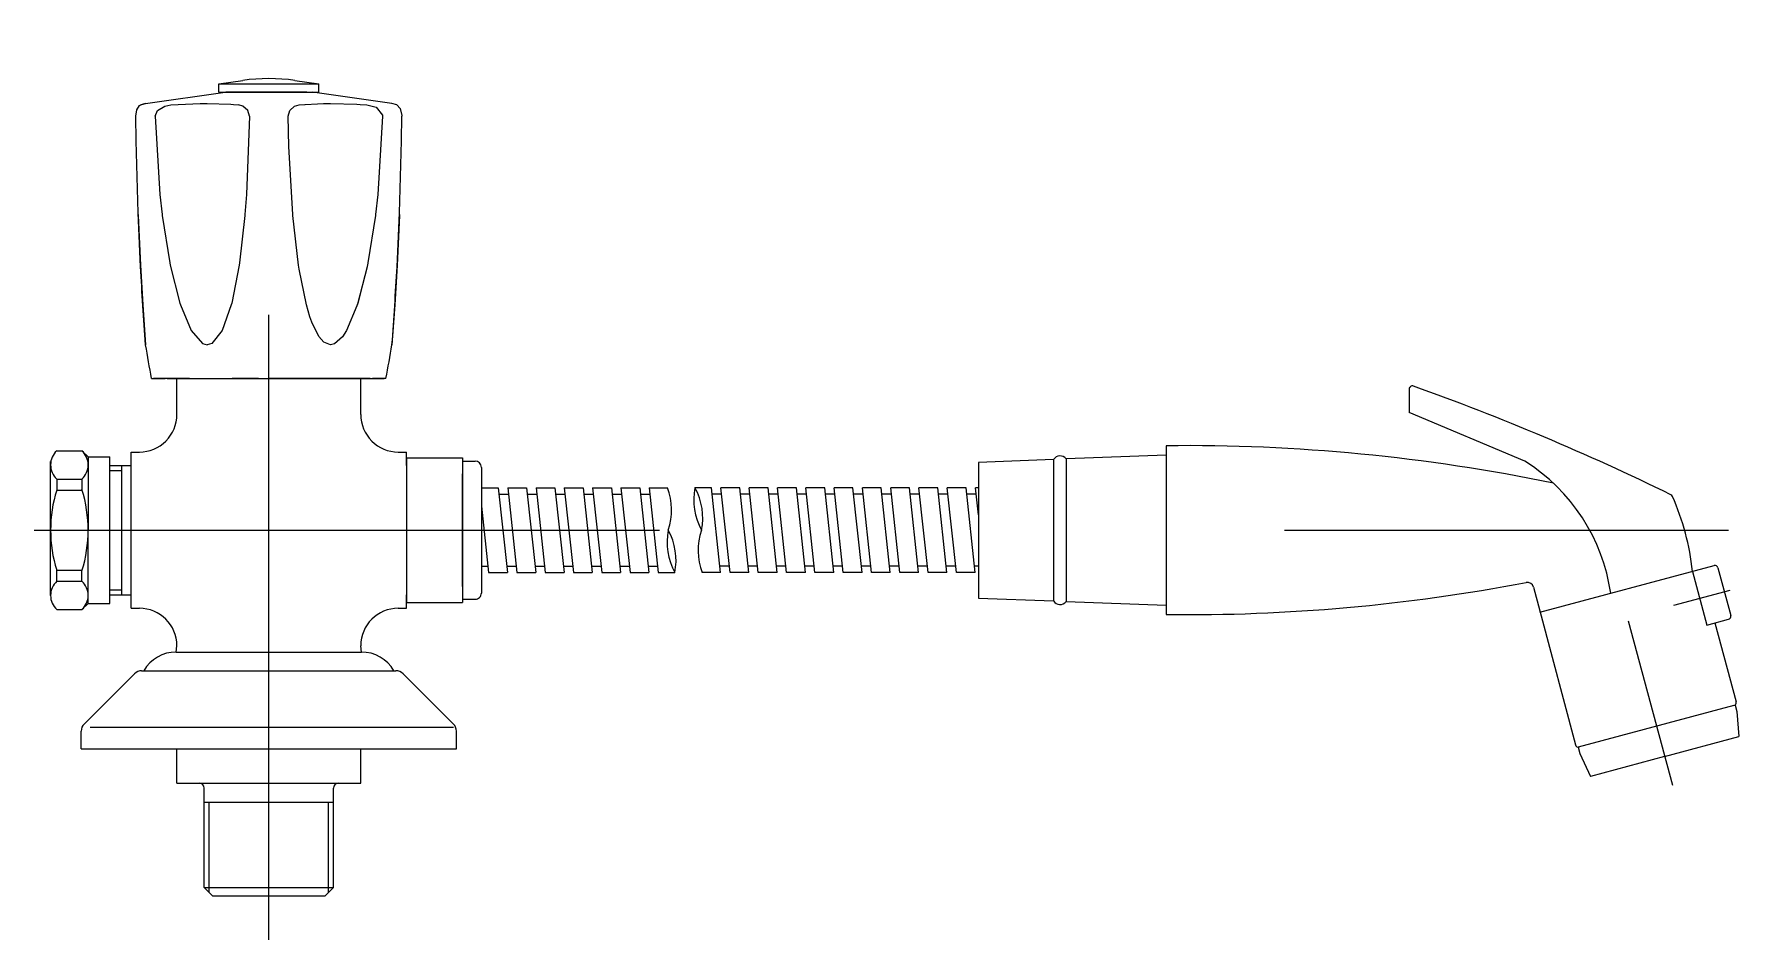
# Model space of a CAD drawing. Extents: x 47.107 to 47.379, y -0.456 to -0.311.
import ezdxf

# ---------------------------------------------------------------- set-up
doc = ezdxf.new("R2010")
doc.units = 0
doc.header["$LTSCALE"] = 0.2
doc.header["$MEASUREMENT"] = 0
doc.linetypes.add('AXES', pattern=[0.54, 0.3, -0.08, 0.08, -0.08])
doc.linetypes.add('CONTINU', pattern=[0])
doc.layers.get('0').update_dxf_attribs({"linetype": 'CONTINUOUS'})
doc.layers.add('DECA_EIXOS', color=5, linetype='AXES')

msp = doc.modelspace()

# ---------------------------------------------------------------- linework, layer by layer
at = {"linetype": 'CONTINU'}
for points in [[(47.13631, -0.31917), (47.14014, -0.31863)], [(47.14849, -0.31863), (47.15231, -0.31917)], [(47.12461, -0.32231), (47.13731, -0.32052)], [(47.13631, -0.32052), (47.13631, -0.31917)], [(47.13631, -0.31917), (47.15231, -0.31917)], [(47.13631, -0.32052), (47.15231, -0.32052)], [(47.13825, -0.32052), (47.13742, -0.32052)], [(47.14431, -0.32052), (47.13825, -0.32052)], [(47.15037, -0.32052), (47.14431, -0.32052)], [(47.15037, -0.32052), (47.1512, -0.32052)], [(47.16401, -0.32231), (47.15131, -0.32052)], [(47.15231, -0.32052), (47.15231, -0.31917)], [(47.12305, -0.32436), (47.12319, -0.32336), (47.12365, -0.32264), (47.12382, -0.32255)], [(47.1238, -0.34844), (47.1234, -0.33982), (47.12309, -0.32829), (47.12305, -0.32436)], [(47.12382, -0.32255), (47.12461, -0.32231)], [(47.12407, -0.32248), (47.12382, -0.32255)], [(47.12461, -0.32231), (47.12407, -0.32248)], [(47.12614, -0.32436), (47.12651, -0.32342), (47.12768, -0.32273), (47.12865, -0.32255)], [(47.12614, -0.32436), (47.12687, -0.33687), (47.12724, -0.34011)], [(47.12865, -0.32255), (47.13333, -0.32232), (47.13446, -0.32231)], [(47.13446, -0.32231), (47.13825, -0.32244), (47.13867, -0.32248)], [(47.13867, -0.32248), (47.13948, -0.32255)], [(47.14122, -0.32436), (47.14097, -0.32342), (47.14018, -0.32273), (47.13948, -0.32255)], [(47.14122, -0.32436), (47.14073, -0.33687), (47.14048, -0.34011)], [(47.1474, -0.32436), (47.14765, -0.32342), (47.14844, -0.32273), (47.14914, -0.32255)], [(47.14814, -0.34011), (47.14751, -0.32921), (47.1474, -0.32436)], [(47.14914, -0.32255), (47.15306, -0.32232), (47.15416, -0.32231)], [(47.14914, -0.32255), (47.14996, -0.32248)], [(47.15416, -0.32231), (47.15839, -0.32244), (47.15891, -0.32248)], [(47.15891, -0.32248), (47.15998, -0.32255)], [(47.15998, -0.32255), (47.16146, -0.32293), (47.16248, -0.3242), (47.16248, -0.32436)], [(47.16248, -0.32436), (47.16175, -0.33687), (47.16138, -0.34011)], [(47.16481, -0.32255), (47.16401, -0.32231)], [(47.16481, -0.32255), (47.16533, -0.32311), (47.16557, -0.32422), (47.16558, -0.32436)], [(47.16482, -0.34844), (47.16522, -0.33982), (47.16553, -0.32829), (47.16558, -0.32436)], [(47.12342, -0.34011), (47.12342, -0.34026)], [(47.12342, -0.34026), (47.12379, -0.34819)], [(47.12724, -0.34011), (47.12726, -0.34026)], [(47.12726, -0.34026), (47.12848, -0.34783), (47.12855, -0.34819)], [(47.14047, -0.34026), (47.1396, -0.34783), (47.13955, -0.34819)], [(47.14048, -0.34011), (47.14047, -0.34026)], [(47.14815, -0.34026), (47.14814, -0.34011)], [(47.14907, -0.34819), (47.14815, -0.34026)], [(47.16136, -0.34026), (47.16014, -0.34783), (47.16007, -0.34819)], [(47.16138, -0.34011), (47.16136, -0.34026)], [(47.1652, -0.34026), (47.16483, -0.34819)], [(47.16521, -0.34011), (47.1652, -0.34026)], [(47.12379, -0.34819), (47.12417, -0.35453)], [(47.12855, -0.34819), (47.13009, -0.35425), (47.13018, -0.35453)], [(47.13955, -0.34819), (47.13837, -0.35425), (47.1383, -0.35453)], [(47.15032, -0.35453), (47.14917, -0.34881), (47.14907, -0.34819)], [(47.16002, -0.34844), (47.15848, -0.35441), (47.15839, -0.35469)], [(47.16007, -0.34819), (47.15853, -0.35425), (47.15844, -0.35453)], [(47.16483, -0.34819), (47.16445, -0.35453)], [(47.12417, -0.35453), (47.12461, -0.36094)], [(47.13018, -0.35453), (47.13189, -0.35865), (47.13372, -0.36074), (47.13446, -0.36094)], [(47.1383, -0.35453), (47.13686, -0.35865), (47.13519, -0.36074), (47.13446, -0.36094)], [(47.15089, -0.35648), (47.15032, -0.35453)], [(47.15231, -0.35961), (47.15119, -0.35732), (47.15089, -0.35648)], [(47.15839, -0.35469), (47.15674, -0.35863), (47.15608, -0.35965)], [(47.16445, -0.35453), (47.16401, -0.36094)], [(47.15416, -0.36094), (47.1531, -0.36052), (47.15231, -0.35961)], [(47.15608, -0.35965), (47.15479, -0.3608), (47.15416, -0.36094)], [(47.12557, -0.36632), (47.12754, -0.36632)], [(47.12808, -0.36632), (47.12586, -0.36632)], [(47.12732, -0.36632), (47.12775, -0.36632)], [(47.12976, -0.36632), (47.12754, -0.36632)], [(47.12808, -0.36632), (47.14431, -0.36632)], [(47.12976, -0.36632), (47.12808, -0.36632)], [(47.12846, -0.36632), (47.12876, -0.36632)], [(47.13163, -0.36632), (47.12876, -0.36632)], [(47.12898, -0.36632), (47.1336, -0.36632)], [(47.12961, -0.37209), (47.12961, -0.36632)], [(47.12976, -0.36632), (47.14431, -0.36632)], [(47.13476, -0.36632), (47.13597, -0.36632)], [(47.13513, -0.36632), (47.13597, -0.36632)], [(47.14265, -0.36632), (47.13847, -0.36632)], [(47.14114, -0.36632), (47.14431, -0.36632)], [(47.15886, -0.36632), (47.14431, -0.36632)], [(47.14431, -0.36632), (47.16054, -0.36632)], [(47.14748, -0.36632), (47.14431, -0.36632)], [(47.14597, -0.36632), (47.15016, -0.36632)], [(47.15386, -0.36632), (47.15266, -0.36632)], [(47.15349, -0.36632), (47.15266, -0.36632)], [(47.15964, -0.36632), (47.15503, -0.36632)], [(47.15699, -0.36632), (47.15986, -0.36632)], [(47.15886, -0.36632), (47.1611, -0.36632)], [(47.16054, -0.36632), (47.15886, -0.36632)], [(47.15901, -0.37209), (47.15901, -0.36632)], [(47.16016, -0.36632), (47.15986, -0.36632)], [(47.16054, -0.36632), (47.16277, -0.36632)], [(47.1613, -0.36632), (47.16087, -0.36632)], [(47.16305, -0.36632), (47.1611, -0.36632)], [(47.3267, -0.36802), (47.3267, -0.37176)], [(47.3452, -0.37955), (47.3267, -0.37176)], [(47.11039, -0.37789), (47.11443, -0.37789)], [(47.11443, -0.37789), (47.11541, -0.37884)], [(47.11541, -0.37884), (47.11541, -0.39052)], [(47.11541, -0.37884), (47.11891, -0.37884)], [(47.11891, -0.38026), (47.11891, -0.37884)], [(47.12231, -0.37809), (47.12361, -0.37809)], [(47.12231, -0.40309), (47.12231, -0.37809)], [(47.16501, -0.37809), (47.16631, -0.37809)], [(47.16631, -0.38026), (47.16631, -0.37809)], [(47.28781, -0.37858), (47.27181, -0.3792)], [(47.28781, -0.37709), (47.28781, -0.40409)], [(47.10941, -0.40104), (47.10941, -0.37959)], [(47.11891, -0.38026), (47.12231, -0.38026)], [(47.11891, -0.40234), (47.11891, -0.38026)], [(47.11891, -0.38106), (47.12081, -0.38106)], [(47.12081, -0.40092), (47.12081, -0.38026)], [(47.16631, -0.37904), (47.17531, -0.37904)], [(47.16631, -0.37904), (47.16631, -0.40215)], [(47.17531, -0.37904), (47.17531, -0.40215)], [(47.17531, -0.37954), (47.17731, -0.37954)], [(47.17531, -0.39959), (47.17531, -0.38159)], [(47.17831, -0.38054), (47.17831, -0.40065)], [(47.26981, -0.37928), (47.25781, -0.37974)], [(47.25781, -0.37974), (47.25781, -0.40075)], [(47.25781, -0.37974), (47.25781, -0.40145)], [(47.26981, -0.37928), (47.26981, -0.38336)], [(47.27181, -0.3792), (47.27181, -0.38144)], [(47.27181, -0.38144), (47.27181, -0.40199)], [(47.11039, -0.38242), (47.11443, -0.38242)], [(47.11039, -0.38242), (47.11039, -0.38419)], [(47.11039, -0.38419), (47.11446, -0.38419)], [(47.11443, -0.38242), (47.11443, -0.38409)], [(47.17831, -0.3838), (47.18101, -0.3838)], [(47.18101, -0.3838), (47.18247, -0.39739)], [(47.18252, -0.3838), (47.18554, -0.3838)], [(47.18252, -0.3838), (47.18398, -0.39739)], [(47.18554, -0.3838), (47.18699, -0.39739)], [(47.18705, -0.3838), (47.19006, -0.3838)], [(47.18705, -0.3838), (47.1885, -0.39739)], [(47.19006, -0.3838), (47.19152, -0.39739)], [(47.19157, -0.3838), (47.19459, -0.3838)], [(47.19157, -0.3838), (47.19303, -0.39739)], [(47.19459, -0.3838), (47.19604, -0.39739)], [(47.1961, -0.3838), (47.19911, -0.3838)], [(47.1961, -0.3838), (47.19755, -0.39739)], [(47.19911, -0.3838), (47.20057, -0.39739)], [(47.20062, -0.3838), (47.20364, -0.3838)], [(47.20062, -0.3838), (47.20208, -0.39739)], [(47.20364, -0.3838), (47.20509, -0.39739)], [(47.20515, -0.3838), (47.20808, -0.3838)], [(47.20515, -0.3838), (47.2066, -0.39739)], [(47.21511, -0.3838), (47.21247, -0.3838)], [(47.21656, -0.39739), (47.21511, -0.3838)], [(47.21963, -0.3838), (47.21661, -0.3838)], [(47.21807, -0.39739), (47.21661, -0.3838)], [(47.22109, -0.39739), (47.21963, -0.3838)], [(47.22416, -0.3838), (47.22114, -0.3838)], [(47.22259, -0.39739), (47.22114, -0.3838)], [(47.22561, -0.39739), (47.22416, -0.3838)], [(47.22868, -0.3838), (47.22567, -0.3838)], [(47.22712, -0.39739), (47.22567, -0.3838)], [(47.23014, -0.39739), (47.22868, -0.3838)], [(47.23321, -0.3838), (47.23019, -0.3838)], [(47.23165, -0.39739), (47.23019, -0.3838)], [(47.23466, -0.39739), (47.23321, -0.3838)], [(47.23773, -0.3838), (47.23472, -0.3838)], [(47.23617, -0.39739), (47.23472, -0.3838)], [(47.23919, -0.39739), (47.23773, -0.3838)], [(47.2407, -0.39739), (47.23924, -0.3838)], [(47.24226, -0.3838), (47.23924, -0.3838)], [(47.24371, -0.39739), (47.24226, -0.3838)], [(47.24522, -0.39739), (47.24377, -0.3838)], [(47.24679, -0.3838), (47.24377, -0.3838)], [(47.24824, -0.39739), (47.24679, -0.3838)], [(47.25131, -0.3838), (47.24829, -0.3838)], [(47.24975, -0.39739), (47.24829, -0.3838)], [(47.25277, -0.39739), (47.25131, -0.3838)], [(47.25584, -0.3838), (47.25282, -0.3838)], [(47.25427, -0.39739), (47.25282, -0.3838)], [(47.25729, -0.39739), (47.25584, -0.3838)], [(47.25781, -0.3838), (47.25735, -0.3838)], [(47.25781, -0.38815), (47.25735, -0.3838)], [(47.26981, -0.38336), (47.26981, -0.40191)], [(47.17831, -0.38675), (47.17945, -0.39739)], [(47.18112, -0.38483), (47.18263, -0.38483)], [(47.18565, -0.38483), (47.18716, -0.38483)], [(47.19017, -0.38483), (47.19168, -0.38483)], [(47.1947, -0.38483), (47.19621, -0.38483)], [(47.19923, -0.38483), (47.20073, -0.38483)], [(47.20375, -0.38483), (47.20526, -0.38483)], [(47.21672, -0.38483), (47.21522, -0.38483)], [(47.22125, -0.38483), (47.21974, -0.38483)], [(47.22578, -0.38483), (47.22427, -0.38483)], [(47.2303, -0.38483), (47.22879, -0.38483)], [(47.23483, -0.38483), (47.23332, -0.38483)], [(47.23935, -0.38483), (47.23784, -0.38483)], [(47.24388, -0.38483), (47.24237, -0.38483)], [(47.2484, -0.38483), (47.2469, -0.38483)], [(47.25293, -0.38483), (47.25142, -0.38483)], [(47.25746, -0.38483), (47.25595, -0.38483)], [(47.11541, -0.40234), (47.11541, -0.39052)], [(47.11039, -0.39699), (47.11446, -0.39699)], [(47.11039, -0.39877), (47.11039, -0.39699)], [(47.11443, -0.39877), (47.11443, -0.3971)], [(47.17831, -0.39636), (47.17934, -0.39636)], [(47.17945, -0.39739), (47.18247, -0.39739)], [(47.18236, -0.39636), (47.18386, -0.39636)], [(47.18398, -0.39739), (47.18699, -0.39739)], [(47.18688, -0.39636), (47.18839, -0.39636)], [(47.1885, -0.39739), (47.19152, -0.39739)], [(47.19141, -0.39636), (47.19292, -0.39636)], [(47.19303, -0.39739), (47.19604, -0.39739)], [(47.19593, -0.39636), (47.19744, -0.39636)], [(47.19755, -0.39739), (47.20057, -0.39739)], [(47.20046, -0.39636), (47.20197, -0.39636)], [(47.20208, -0.39739), (47.20509, -0.39739)], [(47.20498, -0.39636), (47.20649, -0.39636)], [(47.2066, -0.39739), (47.20924, -0.39739)], [(47.21656, -0.39739), (47.21363, -0.39739)], [(47.21796, -0.39636), (47.21645, -0.39636)], [(47.22109, -0.39739), (47.21807, -0.39739)], [(47.22248, -0.39636), (47.22098, -0.39636)], [(47.22561, -0.39739), (47.22259, -0.39739)], [(47.22701, -0.39636), (47.2255, -0.39636)], [(47.23014, -0.39739), (47.22712, -0.39739)], [(47.23154, -0.39636), (47.23003, -0.39636)], [(47.23466, -0.39739), (47.23165, -0.39739)], [(47.23606, -0.39636), (47.23455, -0.39636)], [(47.23919, -0.39739), (47.23617, -0.39739)], [(47.24059, -0.39636), (47.23908, -0.39636)], [(47.24371, -0.39739), (47.2407, -0.39739)], [(47.24511, -0.39636), (47.2436, -0.39636)], [(47.24824, -0.39739), (47.24522, -0.39739)], [(47.24964, -0.39636), (47.24813, -0.39636)], [(47.25277, -0.39739), (47.24975, -0.39739)], [(47.25416, -0.39636), (47.25266, -0.39636)], [(47.25729, -0.39739), (47.25427, -0.39739)], [(47.25781, -0.39636), (47.25718, -0.39636)], [(47.34759, -0.40372), (47.37546, -0.39625)], [(47.372, -0.39718), (47.3743, -0.40577)], [(47.37607, -0.39661), (47.37811, -0.40424)], [(47.11039, -0.39877), (47.11443, -0.39877)], [(47.11891, -0.40012), (47.12081, -0.40012)], [(47.34656, -0.3997), (47.34758, -0.40349)], [(47.11039, -0.40329), (47.11443, -0.40329)], [(47.11443, -0.40329), (47.11541, -0.40234)], [(47.11541, -0.40234), (47.11891, -0.40234)], [(47.11891, -0.40092), (47.12231, -0.40092)], [(47.12231, -0.40309), (47.12361, -0.40309)], [(47.16501, -0.40309), (47.16631, -0.40309)], [(47.16631, -0.40309), (47.16631, -0.40092)], [(47.16631, -0.40215), (47.17531, -0.40215)], [(47.17531, -0.40165), (47.17731, -0.40165)], [(47.25781, -0.40145), (47.26981, -0.40191)], [(47.27181, -0.40199), (47.28781, -0.4026)], [(47.34758, -0.40349), (47.35328, -0.42495)], [(47.3743, -0.40577), (47.37776, -0.40485)], [(47.37559, -0.40543), (47.37897, -0.41806)], [(47.12951, -0.41009), (47.12961, -0.40909)], [(47.12951, -0.41009), (47.15911, -0.41009)], [(47.15911, -0.41009), (47.15901, -0.40909)], [(47.11478, -0.42162), (47.12284, -0.41356)], [(47.12397, -0.41309), (47.16465, -0.41309)], [(47.17384, -0.42162), (47.16578, -0.41356)], [(47.37862, -0.41867), (47.35369, -0.42531)], [(47.3788, -0.41858), (47.37907, -0.41959)], [(47.37907, -0.41959), (47.37942, -0.42363)], [(47.11573, -0.42209), (47.17384, -0.42209)], [(47.11431, -0.42559), (47.11431, -0.42275)], [(47.17431, -0.42559), (47.17431, -0.42275)], [(47.35369, -0.42531), (47.35396, -0.42632)], [(47.36755, -0.42682), (47.37942, -0.42363)], [(47.11431, -0.42559), (47.17431, -0.42559)], [(47.12961, -0.43109), (47.12961, -0.42559)], [(47.15901, -0.43109), (47.15901, -0.42559)], [(47.35396, -0.42632), (47.35567, -0.43)], [(47.36755, -0.42682), (47.35567, -0.43)], [(47.12961, -0.43109), (47.15901, -0.43109)], [(47.13398, -0.44776), (47.13398, -0.43189)], [(47.15464, -0.44776), (47.15464, -0.43189)], [(47.13398, -0.43409), (47.15384, -0.43409)], [(47.13478, -0.44856), (47.13478, -0.43409)], [(47.15384, -0.43409), (47.15464, -0.43409)], [(47.15384, -0.44856), (47.15384, -0.43409)], [(47.13398, -0.44776), (47.15464, -0.44776)], [(47.13398, -0.44776), (47.13531, -0.44909)], [(47.13531, -0.44909), (47.15331, -0.44909)], [(47.15331, -0.44909), (47.15464, -0.44776)]]:
    msp.add_lwpolyline(points, dxfattribs=at)
for points in [[(47.14849, -0.31863, 0.06993), (47.14014, -0.31863)], [(47.12461, -0.36094, -0.004725), (47.1238, -0.34844)], [(47.16401, -0.36094, 0.004725), (47.16482, -0.34844)], [(47.12557, -0.36632, -0.005659), (47.12461, -0.36094)], [(47.16305, -0.36632, 0.00566), (47.16401, -0.36094)], [(47.32737, -0.36755, 0.518784), (47.3267, -0.36802)], [(47.36856, -0.38493, 0.027969), (47.32737, -0.36755)], [(47.12361, -0.37809, 0.414215), (47.12961, -0.37209)], [(47.15901, -0.37209, 0.414215), (47.16501, -0.37809)], [(47.11039, -0.37789, 0.434036), (47.11039, -0.38242)], [(47.11443, -0.38242, 0.434042), (47.11443, -0.37789)], [(47.27181, -0.3792, 0.537394), (47.26981, -0.37928)], [(47.34977, -0.38308, 0.053815), (47.28781, -0.37709)], [(47.17831, -0.38054, 0.4138), (47.17731, -0.37954)], [(47.35892, -0.40068, 0.220119), (47.3452, -0.37955)], [(47.11039, -0.38419, 0.0762), (47.10941, -0.39059)], [(47.11541, -0.39067, 0.075869), (47.11443, -0.38409)], [(47.2082, -0.39059, 0.175194), (47.20808, -0.3838)], [(47.21247, -0.3838, 0.177305), (47.21351, -0.39059)], [(47.21351, -0.39059, 0.177305), (47.21247, -0.3838)], [(47.36879, -0.38518, 0.176367), (47.36856, -0.38493)], [(47.372, -0.39718, 0.078097), (47.36879, -0.38518)], [(47.10941, -0.39059, 0.07622), (47.11039, -0.39699)], [(47.11443, -0.3971, 0.075869), (47.11541, -0.39052)], [(47.2082, -0.39059, 0.177304), (47.20924, -0.39739)], [(47.20924, -0.39739, 0.177305), (47.2082, -0.39059)], [(47.21351, -0.39059, 0.175194), (47.21363, -0.39739)], [(47.37607, -0.39661, 0.414229), (47.37546, -0.39625)], [(47.11039, -0.39877, 0.434035), (47.11039, -0.40329)], [(47.11443, -0.40329, 0.434035), (47.11443, -0.39877)], [(47.17731, -0.40165, 0.414397), (47.17831, -0.40065)], [(47.28781, -0.40409, 0.049978), (47.34541, -0.39897)], [(47.34656, -0.3997, 0.39292), (47.34541, -0.39897)], [(47.12961, -0.40909, 0.414208), (47.12361, -0.40309)], [(47.16501, -0.40309, 0.41421), (47.15901, -0.40909)], [(47.26981, -0.40191, 0.537394), (47.27181, -0.40199)], [(47.37776, -0.40485, 0.414204), (47.37811, -0.40424)], [(47.12951, -0.41009, 0.267943), (47.12431, -0.41309)], [(47.16431, -0.41309, 0.267943), (47.15911, -0.41009)], [(47.12397, -0.41309, 0.19891), (47.12284, -0.41356)], [(47.16578, -0.41356, 0.198911), (47.16465, -0.41309)], [(47.37862, -0.41867, 0.414223), (47.37897, -0.41806)], [(47.11478, -0.42162, 0.198536), (47.11431, -0.42275)], [(47.17431, -0.42275, 0.198535), (47.17384, -0.42162)], [(47.35328, -0.42495, 0.414232), (47.35389, -0.4253)], [(47.13398, -0.43189, 0.414187), (47.13318, -0.43109)], [(47.15544, -0.43109, 0.414141), (47.15464, -0.43189)]]:
    msp.add_lwpolyline(points, format="xyb", dxfattribs=at)
at = {"layer": 'DECA_EIXOS'}
for points in [[(47.14431, -0.45615), (47.14431, -0.31122)], [(47.10677, -0.39059), (47.37774, -0.39059)], [(47.36901, -0.40259), (47.37802, -0.40017)], [(47.36172, -0.40508), (47.36878, -0.4314)]]:
    msp.add_lwpolyline(points, dxfattribs=at)

doc.saveas('drawing.dxf')
